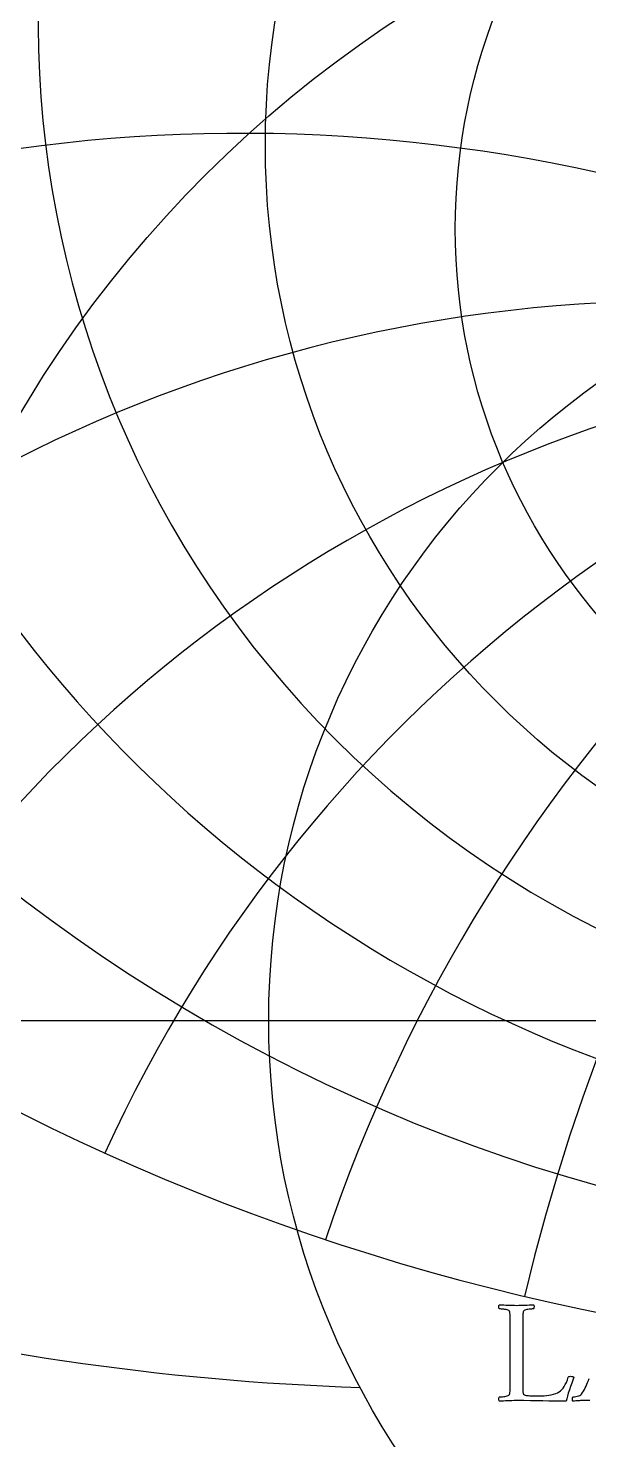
# Model space of a CAD drawing. Header units: millimetres. Extents: x -32.4 to 32.3, y -32.4 to 33.4.
# Drawn here: x -17.86 to -8.09, y -7.32 to 17.32 of the extents above; entities that cross this region are included whole.
import ezdxf

# ---------------------------------------------------------------- set-up
doc = ezdxf.new("R2010")
doc.units = ezdxf.units.MM
for name, color, linetype in [('CUT_OUTER', 1, 'Continuous'), ('ENGRAVE', 7, 'Continuous'), ('ENGRAVE_FINE', 8, 'Continuous'), ('TEXT', 5, 'Continuous')]:
    doc.layers.add(name, color=color, linetype=linetype)

msp = doc.modelspace()

# ---------------------------------------------------------------- linework, layer by layer
at = {"layer": 'CUT_OUTER'}
msp.add_arc((-0.0002, -0.0001), 32.35, 127.26523, 87.73645, dxfattribs=at)
at = {"layer": 'ENGRAVE'}
msp.add_lwpolyline([(-31.9, 0), (31.9, 0)], dxfattribs=at)
for centre, radius in [((0, 0), 31.9), ((0, 15.2789), 13.7272), ((0, 13.8174), 10.4167), ((0, 0), 20.8814), ((0, 0), 13.6687)]:
    msp.add_circle(centre, radius, dxfattribs=at)
for centre, radius, start, end in [((0, 17.4126), 17.6859, 139.30194, 40.69806), ((0, 20.5945), 22.6971, 175.19453, 4.80547), ((0, 25.5755), 29.54, 199.69022, 340.30978), ((0, -12.7961), 24.4903, 31.5, 148.5), ((0, -12.7961), 24.4903, 31.5, 148.5), ((0, 34.0754), 39.9645, 219.72537, 320.27463), ((-10.5436, 39.3493), 45.7773, 242.22031, 268.08094)]:
    msp.add_arc(centre, radius, start, end, dxfattribs=at)
at = {"layer": 'ENGRAVE_FINE'}
for centre, radius, start, end in [((-42.4184, -12.7961), 48.9806, 8.6432, 56.38088), ((-42.4184, -12.7961), 48.9806, 8.6432, 56.38088), ((-24.4903, -12.7961), 34.6345, 13.32622, 87.98576), ((-24.4903, -12.7961), 34.6345, 13.32622, 87.98576), ((24.4903, -12.7961), 34.6345, 92.01424, 166.67378), ((24.4903, -12.7961), 34.6345, 92.01424, 166.67378), ((-14.1395, -12.7961), 28.2789, 18.49657, 124.37829), ((-14.1395, -12.7961), 28.2789, 18.49657, 124.37829), ((14.1395, -12.7961), 28.2789, 55.62171, 161.50343), ((14.1395, -12.7961), 28.2789, 55.62171, 161.50343), ((-6.5622, -12.7961), 25.3542, 24.422, 139.63844), ((-6.5622, -12.7961), 25.3542, 24.422, 139.63844), ((6.5622, -12.7961), 25.3542, 40.36156, 155.578), ((6.5622, -12.7961), 25.3542, 40.36156, 155.578), ((0, 83.3998), 93.0263, 250.117285, 289.882715)]:
    msp.add_arc(centre, radius, start, end, dxfattribs=at)
at = {"layer": 'TEXT'}
msp.add_lwpolyline([(-9.2397, -6.34), (-9.2397, -6.3429), (-9.2397, -6.3465), (-9.2397, -6.3507), (-9.2397, -6.3556), (-9.2397, -6.3681), (-9.2397, -6.3824), (-9.2397, -6.3986), (-9.2397, -6.4164), (-9.2395, -6.4348), (-9.239, -6.4524), (-9.2382, -6.4691), (-9.2371, -6.4851), (-9.2355, -6.499), (-9.2332, -6.5097), (-9.2303, -6.5171), (-9.2267, -6.5214), (-9.213, -6.5295), (-9.1979, -6.5359), (-9.1813, -6.5405), (-9.1633, -6.5434), (-9.1418, -6.5451), (-9.115, -6.5463), (-9.0829, -6.547), (-9.0454, -6.5473), (-8.9029, -6.5473), (-8.8658, -6.5462), (-8.8268, -6.543), (-8.7861, -6.5378), (-8.7436, -6.5304), (-8.7024, -6.5208), (-8.6656, -6.5087), (-8.6331, -6.4942), (-8.6051, -6.4773), (-8.5821, -6.4589), (-8.56, -6.4372), (-8.5388, -6.4122), (-8.5183, -6.3841), (-8.4988, -6.3517), (-8.4804, -6.3141), (-8.4632, -6.2714), (-8.447, -6.2235), (-8.4428, -6.2167), (-8.4354, -6.2118), (-8.4247, -6.2089), (-8.4108, -6.2079), (-8.3894, -6.2089), (-8.3719, -6.2118), (-8.3583, -6.2167), (-8.3486, -6.2235), (-8.3671, -6.2761), (-8.3865, -6.3303), (-8.4066, -6.3862), (-8.4276, -6.4436), (-8.4471, -6.4998), (-8.4629, -6.5518), (-8.475, -6.5995), (-8.4833, -6.6431), (-8.5855, -6.6428), (-8.6873, -6.6418), (-8.7888, -6.6402), (-8.89, -6.6379), (-8.9942, -6.6356), (-9.105, -6.634), (-9.2222, -6.6331), (-9.3459, -6.6327), (-9.3888, -6.633), (-9.4294, -6.6337), (-9.4678, -6.6349), (-9.5039, -6.6366), (-9.5392, -6.6383), (-9.5751, -6.6395), (-9.6117, -6.6403), (-9.649, -6.6405), (-9.6534, -6.6344), (-9.6564, -6.6263), (-9.6579, -6.6162), (-9.658, -6.6042), (-9.657, -6.5923), (-9.6551, -6.5822), (-9.6524, -6.5741), (-9.649, -6.568), (-9.6396, -6.5677), (-9.6269, -6.567), (-9.6111, -6.5658), (-9.592, -6.5641), (-9.5715, -6.5617), (-9.5515, -6.5586), (-9.532, -6.5546), (-9.513, -6.5498), (-9.4964, -6.5445), (-9.4841, -6.5388), (-9.4763, -6.5328), (-9.4728, -6.5265), (-9.4682, -6.5099), (-9.4647, -6.4909), (-9.4624, -6.4697), (-9.4612, -6.4462), (-9.4606, -6.4211), (-9.4602, -6.3951), (-9.4599, -6.368), (-9.4599, -6.34), (-9.4599, -5.2599), (-9.4599, -5.2318), (-9.4602, -5.2045), (-9.4606, -5.178), (-9.4612, -5.1524), (-9.4624, -5.1283), (-9.4647, -5.1067), (-9.4682, -5.0875), (-9.4728, -5.0708), (-9.4763, -5.0635), (-9.4841, -5.0572), (-9.4964, -5.0518), (-9.513, -5.0475), (-9.532, -5.0438), (-9.5515, -5.0407), (-9.5715, -5.038), (-9.592, -5.0358), (-9.6111, -5.0341), (-9.6269, -5.0329), (-9.6396, -5.0322), (-9.649, -5.0319), (-9.6524, -5.0258), (-9.6551, -5.0177), (-9.657, -5.0076), (-9.658, -4.9957), (-9.6579, -4.9837), (-9.6564, -4.9736), (-9.6534, -4.9655), (-9.649, -4.9594), (-9.6103, -4.9608), (-9.5719, -4.9623), (-9.5338, -4.964), (-9.4961, -4.9659), (-9.4587, -4.9676), (-9.4217, -4.9688), (-9.3849, -4.9695), (-9.3485, -4.9697), (-9.3112, -4.9695), (-9.2743, -4.9688), (-9.238, -4.9676), (-9.2021, -4.9659), (-9.1661, -4.964), (-9.1293, -4.9623), (-9.0916, -4.9608), (-9.0532, -4.9594), (-9.0487, -4.9655), (-9.0457, -4.9736), (-9.0442, -4.9837), (-9.0441, -4.9957), (-9.0452, -5.0076), (-9.047, -5.0177), (-9.0497, -5.0258), (-9.0532, -5.0319), (-9.0626, -5.0322), (-9.0752, -5.0329), (-9.0911, -5.0341), (-9.1102, -5.0358), (-9.1306, -5.038), (-9.1503, -5.0407), (-9.1694, -5.0438), (-9.1879, -5.0475), (-9.2041, -5.0518), (-9.2164, -5.0572), (-9.2248, -5.0635), (-9.2293, -5.0708), (-9.2328, -5.0847), (-9.2355, -5.1006), (-9.2373, -5.1184), (-9.2384, -5.1381), (-9.239, -5.1593), (-9.2394, -5.1815), (-9.2396, -5.2047), (-9.2397, -5.2288), (-9.2397, -5.2327), (-9.2397, -5.2366), (-9.2397, -5.2404), (-9.2397, -5.2443), (-9.2397, -5.2482), (-9.2397, -5.2521), (-9.2397, -5.256), (-9.2397, -5.2599)], close=True, dxfattribs=at)
msp.add_lwpolyline([(-8.0702, -6.6277), (-8.0973, -6.6276), (-8.1247, -6.6277), (-8.1498, -6.6282), (-8.1726, -6.629), (-8.1932, -6.6301), (-8.2126, -6.6314), (-8.232, -6.6327), (-8.2515, -6.634), (-8.2709, -6.6353), (-8.2916, -6.6366), (-8.3149, -6.6379), (-8.3408, -6.6392), (-8.3693, -6.6405), (-8.3716, -6.6365), (-8.3732, -6.6298), (-8.3742, -6.6204), (-8.3745, -6.6081), (-8.3742, -6.5954), (-8.3732, -6.5845), (-8.3716, -6.5753), (-8.3693, -6.568), (-8.3557, -6.5672), (-8.3379, -6.5651), (-8.3161, -6.5614), (-8.2903, -6.5563), (-8.2648, -6.5496), (-8.244, -6.5411), (-8.2279, -6.5308), (-8.2165, -6.5188), (-8.1978, -6.4934), (-8.1806, -6.4666), (-8.1648, -6.4384), (-8.1504, -6.4087), (-8.1369, -6.3778), (-8.1236, -6.3462), (-8.1104, -6.3137), (-8.0973, -6.2805), (-8.0973, -6.2805), (-8.0958, -6.2765), (-8.0912, -6.2646), (-8.0835, -6.2448)], dxfattribs=at)

doc.saveas('drawing.dxf')
